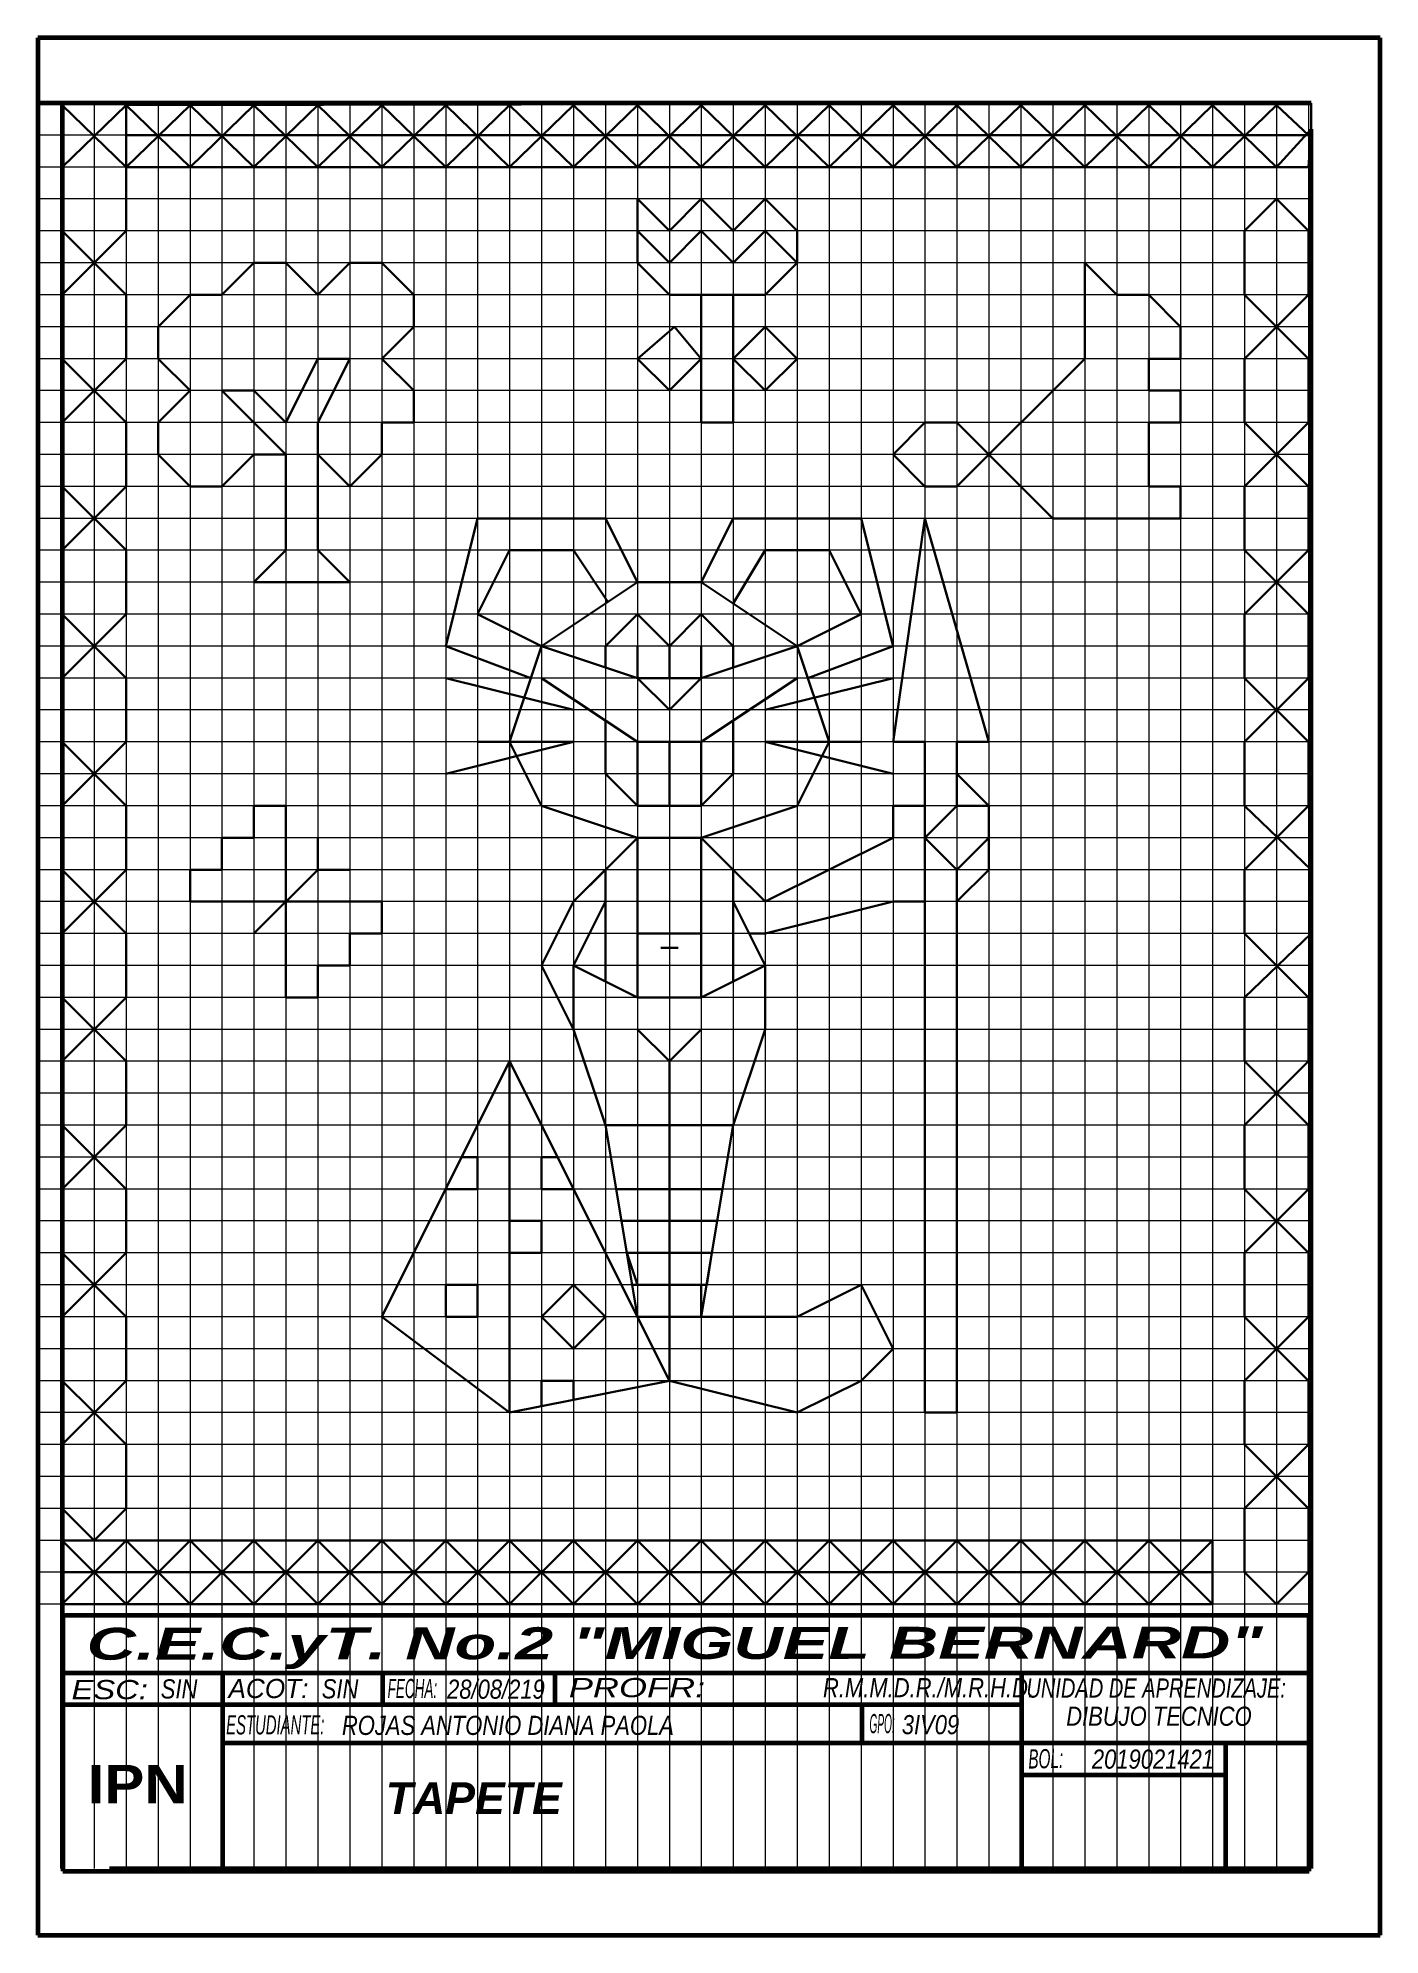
# Model space of a CAD drawing. Header units: millimetres. Extents: x -3912921 to 4009, y 2607 to 1787998.
# Drawn here: x -1301693.8 to -1301483.8, y 276054.9 to 276351.9 of the extents above.
import ezdxf
from ezdxf.enums import TextEntityAlignment as Align

# ---------------------------------------------------------------- set-up
doc = ezdxf.new("R2010")
doc.units = ezdxf.units.MM
for name, color, linetype, lineweight in [('linea de dibujo', 51, 'Continuous', 30), ('linea de dibujo2', 15, 'Continuous', 30), ('linea de dibujo3', 231, 'Continuous', 30), ('linea de dibujo4', 112, 'Continuous', 30), ('linea de dibujo5', 251, 'Continuous', 30), ('linea fina 4H', 9, 'Continuous', 18), ('Linea gruesa HB', 255, 'Continuous', 60), ('LINEA5', 9, 'Continuous', 30), ('lineas gruesas HB', 4, 'Continuous', 60), ('rotulos', 7, 'Continuous', 18)]:
    doc.layers.add(name, color=color, linetype=linetype, lineweight=lineweight)
doc.styles.add('cecyt', font='arialbi.ttf', dxfattribs={"height": 5})
doc.styles.add('IPN', font='arialbd.ttf', dxfattribs={"height": 6})
doc.styles.add('nombre', font='ARIALNI.TTF', dxfattribs={"height": 3})

# ---------------------------------------------------------------- blocks, each defined once
blk = doc.blocks.new('Copia de new block')
at = {"layer": 'Linea gruesa HB'}
for p, q in [((195, 40), (0, 40)), ((0, 40), (0, 0)), ((195, 0), (195, 40)), ((195, 31), (0, 31)), ((25, 31), (25, 0)), ((50, 31), (50, 26)), ((77, 31), (77, 26)), ((150, 31), (150, 0)), ((150, 26), (0, 26)), ((125, 26), (125, 20)), ((195, 20), (25, 20)), ((182, 0), (182, 20)), ((182, 15), (150, 15)), ((0, 0), (195, 0))]:
    blk.add_line(p, q, dxfattribs=at)
for tag, height, style, p in [('M:M', 3, 'nombre', (15.32, 26.12)), ('KM', 3, 'nombre', (40.51, 26.14)), ('NNNNNN', 3, 'nombre', (60.12, 26.08)), ('JJJJJJJJJ', 3, 'nombre', (118.94, 26.31)), ('APELLIDOSPATERNOMATERNONOMBRES', 3, 'nombre', (43.67, 20.41)), ('00000', 3, 'nombre', (131.27, 20.52)), ('DIBUJOTECNICON', 3, 'nombre', (157, 21.84)), ('000000', 3, 'nombre', (161.02, 15.13)), ('TITULODELALAMINA', 5, 'cecyt', (50.52, 7.41))]:
    blk.add_attdef(tag, text='', height=height, dxfattribs=dict(at, style=style)).set_placement(p, align=Align.BOTTOM_LEFT)
at = {"layer": 'rotulos'}
for s, height, rotation, style, width, p, p2 in [('C.E.C.yT. No.2 "MIGUEL BERNARD"  ', 5, 0.068, 'cecyt', 1.529385, (3.71, 33.08), (193.67, 33.31)), ('GPO:', 3, 0.2474, 'nombre', 0.459738, (126.22, 21.58), (130.17, 21.6)), ('BOL:', 3, 1.1845, 'nombre', 0.696097, (151.1, 16.04), (156.55, 16.15))]:
    blk.add_text(s, height=height, rotation=rotation, dxfattribs=dict(at, style=style, width=width)).set_placement(p, p2, align=Align.FIT)
for s, height, style, width, p, p2 in [('ESC:', 3, 'nombre', 1.491014, (1.35, 26.91), (13.31, 26.91)), ('ACOT:', 3, 'nombre', 1.192305, (25.91, 27.08), (38.43, 27.08)), ('FECHA:', 3, 'nombre', 0.61622, (50.81, 27.08), (58.57, 27.08)), ('PROFR:', 3, 'nombre', 1.642289, (79.17, 27.22), (100.5, 27.22)), ('UNIDAD DE APRENDIZAJE:', 3, 'nombre', 0.912965, (150.77, 27.15), (191.38, 27.15)), ('ESTUDIANTE:', 3, 'nombre', 0.676993, (25.55, 21.39), (40.93, 21.39)), ('IPN', 6, 'IPN', 1.121751, (3.87, 10.62), (19.54, 10.62))]:
    blk.add_text(s, height=height, dxfattribs=dict(at, style=style, width=width)).set_placement(p, p2, align=Align.FIT)

msp = doc.modelspace()

# ---------------------------------------------------------------- linework, layer by layer
for p, q in [((-1301605.04, 276256.64), (-1301600.04, 276261.64)), ((-1301600.04, 276261.64), (-1301595.04, 276256.64)), ((-1301595.04, 276256.64), (-1301590.04, 276261.64)), ((-1301590.04, 276261.64), (-1301585.04, 276256.64)), ((-1301605.04, 276253.3), (-1301605.04, 276256.64)), ((-1301600.04, 276251.64), (-1301600.04, 276256.64)), ((-1301600.04, 276256.64), (-1301600.04, 276251.64)), ((-1301595.04, 276256.64), (-1301595.04, 276251.64)), ((-1301595.04, 276251.64), (-1301595.04, 276256.64)), ((-1301590.04, 276251.64), (-1301590.04, 276256.64)), ((-1301590.04, 276256.64), (-1301590.04, 276251.64)), ((-1301585.04, 276256.64), (-1301585.04, 276253.3)), ((-1301600.04, 276251.64), (-1301605.04, 276253.3)), ((-1301595.04, 276251.64), (-1301600.04, 276251.64)), ((-1301590.04, 276251.64), (-1301595.04, 276251.64)), ((-1301585.04, 276253.3), (-1301590.04, 276251.64)), ((-1301605.04, 276244.97), (-1301605.04, 276236.64)), ((-1301600.04, 276241.64), (-1301605.04, 276244.97)), ((-1301605.04, 276244.97), (-1301600.04, 276241.64)), ((-1301585.04, 276244.97), (-1301590.04, 276241.64)), ((-1301585.04, 276236.64), (-1301585.04, 276244.97)), ((-1301595.04, 276241.64), (-1301600.04, 276241.64)), ((-1301600.04, 276241.64), (-1301600.04, 276231.64)), ((-1301600.04, 276231.64), (-1301600.04, 276241.64)), ((-1301600.04, 276241.64), (-1301590.04, 276241.64)), ((-1301595.04, 276231.64), (-1301595.04, 276241.64)), ((-1301590.04, 276241.64), (-1301590.04, 276231.64)), ((-1301605.04, 276236.64), (-1301600.04, 276231.64)), ((-1301590.04, 276231.64), (-1301585.04, 276236.64)), ((-1301600.04, 276231.64), (-1301590.04, 276231.64)), ((-1301590.04, 276231.64), (-1301595.04, 276231.64))]:
    msp.add_line(p, q)
at = {"layer": 'linea de dibujo'}
for p, q in [((-1301680.04, 276331.64), (-1301690.04, 276341.35)), ((-1301690.04, 276331.64), (-1301680.04, 276341.35)), ((-1301680.04, 276341.35), (-1301494.59, 276341.64)), ((-1301670.04, 276331.64), (-1301680.04, 276341.35)), ((-1301680.04, 276341.35), (-1301680.04, 276331.64)), ((-1301680.04, 276331.64), (-1301670.04, 276341.35)), ((-1301660.04, 276341.35), (-1301670.04, 276331.64)), ((-1301670.04, 276341.35), (-1301660.04, 276331.64)), ((-1301650.04, 276331.64), (-1301660.04, 276341.35)), ((-1301660.04, 276331.64), (-1301650.04, 276341.35)), ((-1301640.04, 276341.35), (-1301650.04, 276331.64)), ((-1301650.04, 276341.35), (-1301640.04, 276331.64)), ((-1301630.04, 276331.64), (-1301640.04, 276341.35)), ((-1301640.04, 276331.64), (-1301630.04, 276341.35)), ((-1301620.04, 276341.35), (-1301630.04, 276331.64)), ((-1301630.04, 276341.35), (-1301620.04, 276331.64)), ((-1301610.04, 276331.64), (-1301620.04, 276341.35)), ((-1301620.04, 276331.64), (-1301610.04, 276341.35)), ((-1301600.04, 276341.35), (-1301610.04, 276331.64)), ((-1301610.04, 276341.35), (-1301600.04, 276331.64)), ((-1301590.04, 276331.64), (-1301600.04, 276341.35)), ((-1301600.04, 276331.64), (-1301590.04, 276341.35)), ((-1301580.04, 276341.35), (-1301590.04, 276331.64)), ((-1301590.04, 276341.35), (-1301580.04, 276331.64)), ((-1301570.04, 276331.64), (-1301580.04, 276341.35)), ((-1301580.04, 276331.64), (-1301570.04, 276341.35)), ((-1301560.04, 276341.35), (-1301570.04, 276331.64)), ((-1301570.04, 276341.35), (-1301560.04, 276331.64)), ((-1301550.04, 276331.64), (-1301560.04, 276341.35)), ((-1301560.04, 276331.64), (-1301550.04, 276341.35)), ((-1301540.04, 276341.35), (-1301550.04, 276331.64)), ((-1301550.04, 276341.35), (-1301540.04, 276331.64)), ((-1301530.04, 276331.64), (-1301540.04, 276341.35)), ((-1301540.04, 276331.64), (-1301530.04, 276341.35)), ((-1301520.04, 276341.35), (-1301530.04, 276331.64)), ((-1301530.04, 276341.35), (-1301520.04, 276331.64)), ((-1301510.04, 276331.64), (-1301520.04, 276341.35)), ((-1301520.04, 276331.64), (-1301510.04, 276341.35)), ((-1301500.04, 276341.35), (-1301510.04, 276331.64)), ((-1301510.04, 276341.35), (-1301500.04, 276331.64)), ((-1301495.04, 276336.64), (-1301500.04, 276341.35)), ((-1301494.59, 276341.64), (-1301494.57, 276331.64)), ((-1301680.04, 276336.64), (-1301495.04, 276336.64)), ((-1301500.04, 276331.64), (-1301494.59, 276337.56)), ((-1301494.59, 276337.56), (-1301495.04, 276331.64)), ((-1301690.04, 276321.64), (-1301690.04, 276331.64)), ((-1301680.04, 276321.64), (-1301680.04, 276331.64)), ((-1301495.04, 276331.64), (-1301680.04, 276331.64)), ((-1301600.04, 276326.64), (-1301600.04, 276316.64)), ((-1301595.04, 276321.64), (-1301600.04, 276326.64)), ((-1301600.04, 276326.64), (-1301600.04, 276321.64)), ((-1301590.04, 276326.64), (-1301595.04, 276321.64)), ((-1301585.04, 276321.64), (-1301590.04, 276326.64)), ((-1301580.04, 276326.64), (-1301585.04, 276321.64)), ((-1301575.04, 276321.64), (-1301580.04, 276326.64)), ((-1301500.04, 276326.64), (-1301505.04, 276321.64)), ((-1301495.04, 276321.64), (-1301500.04, 276326.64)), ((-1301690.04, 276311.64), (-1301680.04, 276321.64)), ((-1301680.04, 276311.64), (-1301690.04, 276321.64)), ((-1301600.04, 276321.64), (-1301595.04, 276316.64)), ((-1301595.04, 276316.64), (-1301590.04, 276321.64)), ((-1301590.04, 276321.64), (-1301585.04, 276316.64)), ((-1301585.04, 276316.64), (-1301580.04, 276321.64)), ((-1301580.04, 276321.64), (-1301575.04, 276316.64)), ((-1301575.04, 276316.64), (-1301575.04, 276321.64)), ((-1301505.04, 276321.64), (-1301505.04, 276311.64)), ((-1301495.04, 276311.64), (-1301495.04, 276321.64)), ((-1301660.04, 276316.64), (-1301665.04, 276311.64)), ((-1301655.04, 276316.64), (-1301660.04, 276316.64)), ((-1301650.04, 276311.64), (-1301655.04, 276316.64)), ((-1301645.04, 276316.64), (-1301650.04, 276311.64)), ((-1301640.04, 276316.64), (-1301645.04, 276316.64)), ((-1301635.04, 276311.64), (-1301640.04, 276316.64)), ((-1301600.04, 276316.64), (-1301595.04, 276311.64)), ((-1301580.04, 276311.64), (-1301575.04, 276316.64)), ((-1301530.04, 276301.64), (-1301530.04, 276316.64)), ((-1301530.04, 276316.64), (-1301525.04, 276311.64)), ((-1301690.04, 276301.64), (-1301690.04, 276311.64)), ((-1301680.04, 276301.64), (-1301680.04, 276311.64)), ((-1301670.04, 276311.64), (-1301675.04, 276306.64)), ((-1301665.04, 276311.64), (-1301670.04, 276311.64)), ((-1301635.04, 276306.64), (-1301635.04, 276311.64)), ((-1301595.04, 276311.64), (-1301580.04, 276311.64)), ((-1301590.04, 276291.64), (-1301590.04, 276311.64)), ((-1301590.04, 276311.64), (-1301590.04, 276301.64)), ((-1301585.04, 276311.64), (-1301585.04, 276291.64)), ((-1301525.04, 276311.64), (-1301520.04, 276311.64)), ((-1301520.04, 276311.64), (-1301515.04, 276306.64)), ((-1301495.04, 276311.64), (-1301505.04, 276301.64)), ((-1301505.04, 276311.64), (-1301495.04, 276301.64)), ((-1301495.04, 276311.64), (-1301495.04, 276311.64)), ((-1301675.04, 276306.64), (-1301675.04, 276301.64)), ((-1301640.04, 276301.64), (-1301635.04, 276306.64)), ((-1301594.21, 276306.64), (-1301600.04, 276301.64)), ((-1301590.04, 276301.64), (-1301594.21, 276306.64)), ((-1301580.04, 276306.64), (-1301585.04, 276301.64)), ((-1301575.04, 276301.64), (-1301580.04, 276306.64)), ((-1301515.04, 276306.64), (-1301515.04, 276301.64)), ((-1301680.04, 276291.64), (-1301690.04, 276301.64)), ((-1301690.04, 276291.64), (-1301680.04, 276301.64)), ((-1301675.04, 276301.64), (-1301670.04, 276296.64)), ((-1301655.04, 276291.64), (-1301650.04, 276301.64)), ((-1301650.04, 276301.64), (-1301645.04, 276301.64)), ((-1301645.04, 276301.64), (-1301650.04, 276291.64)), ((-1301635.04, 276296.64), (-1301640.04, 276301.64)), ((-1301600.04, 276301.64), (-1301595.04, 276296.64)), ((-1301595.04, 276296.64), (-1301590.04, 276301.64)), ((-1301590.04, 276301.64), (-1301590.04, 276291.64)), ((-1301585.04, 276291.64), (-1301585.04, 276301.64)), ((-1301585.04, 276301.64), (-1301580.04, 276296.64)), ((-1301580.04, 276296.64), (-1301575.04, 276301.64)), ((-1301550.04, 276281.64), (-1301530.04, 276301.64)), ((-1301515.04, 276301.64), (-1301520.04, 276301.64)), ((-1301520.04, 276301.64), (-1301520.04, 276296.64)), ((-1301505.04, 276291.64), (-1301505.04, 276301.64)), ((-1301495.04, 276301.64), (-1301495.04, 276291.64)), ((-1301670.04, 276296.64), (-1301675.04, 276291.64)), ((-1301655.04, 276286.64), (-1301665.04, 276296.64)), ((-1301665.04, 276296.64), (-1301660.04, 276296.64)), ((-1301660.04, 276296.64), (-1301655.04, 276291.64)), ((-1301635.04, 276291.64), (-1301635.04, 276296.64)), ((-1301520.04, 276296.64), (-1301515.04, 276296.64)), ((-1301515.04, 276296.64), (-1301515.04, 276291.64)), ((-1301690.04, 276281.64), (-1301690.04, 276291.64)), ((-1301680.04, 276281.64), (-1301680.04, 276291.64)), ((-1301675.04, 276291.64), (-1301675.04, 276286.64)), ((-1301650.04, 276291.64), (-1301650.04, 276271.64)), ((-1301640.04, 276286.64), (-1301640.04, 276291.64)), ((-1301640.04, 276291.64), (-1301635.04, 276291.64)), ((-1301585.04, 276291.64), (-1301590.04, 276291.64)), ((-1301590.04, 276291.64), (-1301585.04, 276291.64)), ((-1301555.04, 276291.64), (-1301560.04, 276286.64)), ((-1301550.04, 276291.64), (-1301555.04, 276291.64)), ((-1301535.04, 276276.64), (-1301550.04, 276291.64)), ((-1301515.04, 276291.64), (-1301520.04, 276291.64)), ((-1301520.04, 276291.64), (-1301520.04, 276281.64)), ((-1301495.04, 276281.64), (-1301505.04, 276291.64)), ((-1301495.04, 276291.64), (-1301505.04, 276281.64)), ((-1301675.04, 276286.64), (-1301670.04, 276281.64)), ((-1301665.04, 276281.64), (-1301660.04, 276286.64)), ((-1301660.04, 276286.64), (-1301655.04, 276286.64)), ((-1301655.04, 276271.64), (-1301655.04, 276286.64)), ((-1301650.04, 276286.64), (-1301645.04, 276281.64)), ((-1301645.04, 276281.64), (-1301640.04, 276286.64)), ((-1301560.04, 276286.64), (-1301555.04, 276281.64)), ((-1301690.04, 276271.64), (-1301680.04, 276281.64)), ((-1301680.04, 276271.64), (-1301690.04, 276281.64)), ((-1301670.04, 276281.64), (-1301665.04, 276281.64)), ((-1301555.04, 276281.64), (-1301550.04, 276281.64)), ((-1301520.04, 276281.64), (-1301515.04, 276281.64)), ((-1301515.04, 276281.64), (-1301515.04, 276276.64)), ((-1301505.04, 276281.64), (-1301505.04, 276271.64)), ((-1301495.04, 276271.64), (-1301495.04, 276281.64)), ((-1301625.04, 276276.64), (-1301630.04, 276256.64)), ((-1301605.04, 276276.64), (-1301625.04, 276276.64)), ((-1301600.04, 276266.64), (-1301605.04, 276276.64)), ((-1301590.04, 276266.64), (-1301585.04, 276276.64)), ((-1301585.04, 276276.64), (-1301565.04, 276276.64)), ((-1301565.04, 276276.64), (-1301560.04, 276256.64)), ((-1301560.04, 276241.64), (-1301555.04, 276276.64)), ((-1301555.04, 276276.64), (-1301545.04, 276241.64)), ((-1301515.04, 276276.64), (-1301535.04, 276276.64)), ((-1301690.04, 276261.64), (-1301690.04, 276271.64)), ((-1301680.04, 276261.64), (-1301680.04, 276271.64)), ((-1301660.04, 276266.64), (-1301655.04, 276271.64)), ((-1301650.04, 276271.64), (-1301645.04, 276266.64)), ((-1301625.04, 276261.64), (-1301620.04, 276271.64)), ((-1301620.04, 276271.64), (-1301610.04, 276271.64)), ((-1301610.04, 276271.64), (-1301604.65, 276263.56)), ((-1301580.04, 276271.64), (-1301585.04, 276263.3)), ((-1301570.04, 276271.64), (-1301580.04, 276271.64)), ((-1301565.04, 276261.64), (-1301570.04, 276271.64)), ((-1301505.04, 276261.64), (-1301495.04, 276271.64)), ((-1301505.04, 276271.64), (-1301495.04, 276261.64)), ((-1301645.04, 276266.64), (-1301660.04, 276266.64)), ((-1301600.04, 276266.64), (-1301615.04, 276256.64)), ((-1301590.04, 276266.64), (-1301600.04, 276266.64)), ((-1301575.04, 276256.64), (-1301590.04, 276266.64)), ((-1301680.04, 276251.64), (-1301690.04, 276261.64)), ((-1301690.04, 276251.64), (-1301680.04, 276261.64)), ((-1301615.04, 276256.64), (-1301625.04, 276261.64)), ((-1301600.04, 276261.64), (-1301605.04, 276256.64)), ((-1301595.04, 276256.64), (-1301600.04, 276261.64)), ((-1301590.04, 276261.64), (-1301595.04, 276256.64)), ((-1301585.04, 276256.64), (-1301590.04, 276261.64)), ((-1301575.04, 276256.64), (-1301565.04, 276261.64)), ((-1301505.04, 276251.64), (-1301505.04, 276261.64)), ((-1301495.04, 276261.64), (-1301495.04, 276251.64)), ((-1301630.04, 276256.64), (-1301616.7, 276251.64)), ((-1301615.04, 276256.64), (-1301620.04, 276241.64)), ((-1301616.7, 276251.64), (-1301615.04, 276256.64)), ((-1301615.04, 276256.64), (-1301600.04, 276251.64)), ((-1301605.04, 276256.64), (-1301605.04, 276253.3)), ((-1301600.04, 276251.64), (-1301600.04, 276256.64)), ((-1301600.04, 276256.64), (-1301600.04, 276251.64)), ((-1301595.04, 276256.64), (-1301595.04, 276251.64)), ((-1301595.04, 276251.64), (-1301595.04, 276256.64)), ((-1301590.04, 276251.64), (-1301575.04, 276256.64)), ((-1301590.04, 276251.64), (-1301590.04, 276256.64)), ((-1301590.04, 276256.64), (-1301590.04, 276251.64)), ((-1301575.04, 276256.64), (-1301585.04, 276253.3)), ((-1301585.04, 276253.3), (-1301585.04, 276256.64)), ((-1301570.04, 276241.64), (-1301575.04, 276256.64)), ((-1301573.37, 276251.64), (-1301575.04, 276256.64)), ((-1301560.04, 276256.64), (-1301573.37, 276251.64)), ((-1301690.04, 276241.64), (-1301690.04, 276251.64)), ((-1301680.04, 276241.64), (-1301680.04, 276251.64)), ((-1301630.04, 276251.64), (-1301610.04, 276246.64)), ((-1301615.04, 276251.64), (-1301600.04, 276241.64)), ((-1301605.04, 276253.3), (-1301600.04, 276251.64)), ((-1301600.04, 276251.64), (-1301590.04, 276251.64)), ((-1301600.04, 276251.64), (-1301590.04, 276251.64)), ((-1301595.04, 276246.64), (-1301600.04, 276251.64)), ((-1301600.04, 276251.64), (-1301600.04, 276251.64)), ((-1301590.04, 276251.64), (-1301595.04, 276246.64)), ((-1301590.04, 276241.64), (-1301575.04, 276251.64)), ((-1301575.04, 276251.64), (-1301585.04, 276244.97)), ((-1301580.04, 276246.64), (-1301560.04, 276251.64)), ((-1301495.04, 276241.64), (-1301505.04, 276251.64)), ((-1301495.04, 276251.64), (-1301505.04, 276241.64)), ((-1301605.04, 276236.64), (-1301605.04, 276244.97)), ((-1301605.04, 276244.97), (-1301600.04, 276241.64)), ((-1301585.04, 276244.97), (-1301585.04, 276236.64)), ((-1301690.04, 276231.64), (-1301680.04, 276241.64)), ((-1301680.04, 276231.64), (-1301690.04, 276241.64)), ((-1301610.04, 276241.64), (-1301630.04, 276236.64)), ((-1301625.04, 276241.64), (-1301610.04, 276241.64)), ((-1301620.04, 276241.64), (-1301615.04, 276231.64)), ((-1301600.04, 276241.64), (-1301590.04, 276241.64)), ((-1301600.04, 276241.64), (-1301600.04, 276231.64)), ((-1301595.04, 276231.64), (-1301595.04, 276241.64)), ((-1301595.04, 276241.64), (-1301590.04, 276241.64)), ((-1301590.04, 276241.64), (-1301590.04, 276231.64)), ((-1301565.04, 276241.64), (-1301580.04, 276241.64)), ((-1301580.04, 276241.64), (-1301560.04, 276236.64)), ((-1301575.04, 276231.64), (-1301570.04, 276241.64)), ((-1301555.04, 276241.64), (-1301560.04, 276241.64)), ((-1301555.04, 276136.64), (-1301555.04, 276241.64)), ((-1301545.04, 276241.64), (-1301550.04, 276241.64)), ((-1301505.04, 276241.64), (-1301505.04, 276231.64)), ((-1301495.04, 276231.64), (-1301495.04, 276241.64)), ((-1301600.04, 276231.64), (-1301605.04, 276236.64)), ((-1301585.04, 276236.64), (-1301590.04, 276231.64)), ((-1301550.04, 276236.64), (-1301545.04, 276231.64)), ((-1301690.04, 276221.64), (-1301690.04, 276231.64)), ((-1301680.04, 276221.64), (-1301680.04, 276231.64)), ((-1301660.04, 276226.64), (-1301660.04, 276231.64)), ((-1301660.04, 276231.64), (-1301655.04, 276231.64)), ((-1301655.04, 276231.64), (-1301655.04, 276201.64)), ((-1301615.04, 276231.64), (-1301600.04, 276226.64)), ((-1301590.04, 276231.64), (-1301600.04, 276231.64)), ((-1301600.04, 276231.64), (-1301595.04, 276231.64)), ((-1301590.04, 276226.64), (-1301575.04, 276231.64)), ((-1301560.04, 276226.64), (-1301560.04, 276231.64)), ((-1301560.04, 276231.64), (-1301555.04, 276231.64)), ((-1301555.04, 276231.64), (-1301555.04, 276216.64)), ((-1301555.04, 276226.64), (-1301550.04, 276231.64)), ((-1301550.04, 276231.64), (-1301545.04, 276231.64)), ((-1301545.04, 276231.64), (-1301545.04, 276221.64)), ((-1301545.04, 276231.64), (-1301545.04, 276226.64)), ((-1301505.04, 276221.64), (-1301495.04, 276231.64)), ((-1301505.04, 276231.64), (-1301505.04, 276231.64)), ((-1301505.04, 276231.64), (-1301494.59, 276221.64)), ((-1301665.04, 276221.64), (-1301665.04, 276226.64)), ((-1301665.04, 276226.64), (-1301660.04, 276226.64)), ((-1301650.04, 276221.64), (-1301650.04, 276226.64)), ((-1301650.04, 276226.64), (-1301650.04, 276221.64)), ((-1301600.04, 276226.64), (-1301610.04, 276216.64)), ((-1301600.04, 276226.64), (-1301590.04, 276226.64)), ((-1301590.04, 276226.64), (-1301600.04, 276226.64)), ((-1301600.04, 276201.64), (-1301600.04, 276226.64)), ((-1301600.04, 276226.64), (-1301600.04, 276211.64)), ((-1301590.04, 276201.64), (-1301590.04, 276226.64)), ((-1301590.04, 276226.64), (-1301585.04, 276221.64)), ((-1301580.04, 276216.64), (-1301560.04, 276226.64)), ((-1301550.04, 276221.64), (-1301555.04, 276226.64)), ((-1301545.04, 276226.64), (-1301550.04, 276221.64)), ((-1301680.04, 276211.64), (-1301690.04, 276221.64)), ((-1301690.04, 276211.64), (-1301680.04, 276221.64)), ((-1301670.04, 276216.64), (-1301670.04, 276221.64)), ((-1301670.04, 276221.64), (-1301665.04, 276221.64)), ((-1301660.04, 276211.64), (-1301650.04, 276221.64)), ((-1301650.04, 276221.64), (-1301645.04, 276221.64)), ((-1301605.04, 276216.64), (-1301605.04, 276221.64)), ((-1301605.04, 276221.64), (-1301605.04, 276206.64)), ((-1301585.04, 276221.64), (-1301585.04, 276204.14)), ((-1301585.04, 276221.64), (-1301580.04, 276216.64)), ((-1301545.04, 276221.64), (-1301550.04, 276216.64)), ((-1301550.04, 276216.64), (-1301550.04, 276221.64)), ((-1301505.04, 276211.64), (-1301505.04, 276221.64)), ((-1301494.59, 276221.64), (-1301494.59, 276211.64)), ((-1301640.04, 276216.64), (-1301670.04, 276216.64)), ((-1301640.04, 276211.64), (-1301640.04, 276216.64)), ((-1301610.04, 276216.64), (-1301615.04, 276206.64)), ((-1301610.04, 276206.64), (-1301605.04, 276216.64)), ((-1301580.04, 276206.64), (-1301585.04, 276216.64)), ((-1301560.04, 276216.64), (-1301580.04, 276211.64)), ((-1301555.04, 276216.64), (-1301560.04, 276216.64)), ((-1301690.04, 276201.64), (-1301690.04, 276211.64)), ((-1301680.04, 276201.64), (-1301680.04, 276211.64)), ((-1301645.04, 276206.64), (-1301645.04, 276211.64)), ((-1301645.04, 276211.64), (-1301640.04, 276211.64)), ((-1301600.04, 276211.64), (-1301590.04, 276211.64)), ((-1301580.04, 276211.64), (-1301582.54, 276211.64)), ((-1301495.04, 276201.64), (-1301505.04, 276211.64)), ((-1301494.59, 276211.64), (-1301505.04, 276201.64)), ((-1301596.37, 276209.42), (-1301593.66, 276209.42)), ((-1301650.04, 276201.64), (-1301650.04, 276206.64)), ((-1301650.04, 276206.64), (-1301645.04, 276206.64)), ((-1301615.04, 276206.64), (-1301610.04, 276196.64)), ((-1301600.04, 276201.64), (-1301610.04, 276206.64)), ((-1301610.04, 276206.64), (-1301610.04, 276196.64)), ((-1301610.04, 276196.64), (-1301610.04, 276206.64)), ((-1301605.04, 276206.64), (-1301605.04, 276204.14)), ((-1301605.04, 276204.14), (-1301600.04, 276201.64)), ((-1301580.04, 276206.64), (-1301590.04, 276201.64)), ((-1301585.04, 276204.14), (-1301590.04, 276201.64)), ((-1301580.04, 276196.64), (-1301580.04, 276206.64)), ((-1301690.04, 276191.64), (-1301680.04, 276201.64)), ((-1301680.04, 276191.64), (-1301690.04, 276201.64)), ((-1301655.04, 276201.64), (-1301650.04, 276201.64)), ((-1301590.04, 276201.64), (-1301600.04, 276201.64)), ((-1301505.04, 276201.64), (-1301505.04, 276191.64)), ((-1301495.04, 276191.64), (-1301495.04, 276201.64)), ((-1301610.04, 276196.64), (-1301605.04, 276181.64)), ((-1301595.04, 276191.64), (-1301600.04, 276196.64)), ((-1301595.04, 276191.64), (-1301590.04, 276196.64)), ((-1301590.04, 276196.64), (-1301595.04, 276191.64)), ((-1301585.04, 276181.64), (-1301580.04, 276196.64)), ((-1301690.04, 276181.64), (-1301690.04, 276191.64)), ((-1301680.04, 276181.64), (-1301680.04, 276191.64)), ((-1301620.04, 276191.64), (-1301640.04, 276151.64)), ((-1301595.04, 276141.64), (-1301620.04, 276191.64)), ((-1301620.04, 276136.64), (-1301620.04, 276191.64)), ((-1301595.04, 276181.64), (-1301595.04, 276191.64)), ((-1301505.04, 276181.64), (-1301495.04, 276191.64)), ((-1301505.04, 276191.64), (-1301495.04, 276181.64)), ((-1301680.04, 276171.64), (-1301690.04, 276181.64)), ((-1301690.04, 276171.64), (-1301680.04, 276181.64)), ((-1301600.04, 276151.64), (-1301605.04, 276181.64)), ((-1301605.04, 276181.64), (-1301585.04, 276181.64)), ((-1301605.04, 276181.64), (-1301603.37, 276171.64)), ((-1301595.04, 276151.64), (-1301595.04, 276181.64)), ((-1301595.04, 276181.64), (-1301585.04, 276181.64)), ((-1301585.04, 276181.64), (-1301590.04, 276151.64)), ((-1301505.04, 276171.64), (-1301505.04, 276181.64)), ((-1301495.04, 276181.64), (-1301495.04, 276171.64)), ((-1301627.54, 276176.64), (-1301625.04, 276176.64)), ((-1301625.04, 276176.64), (-1301625.04, 276171.64)), ((-1301612.54, 276176.64), (-1301615.04, 276176.64)), ((-1301615.04, 276176.64), (-1301615.04, 276171.64)), ((-1301690.04, 276161.64), (-1301690.04, 276171.64)), ((-1301680.04, 276161.64), (-1301680.04, 276171.64)), ((-1301625.04, 276171.64), (-1301630.04, 276171.64)), ((-1301615.04, 276171.64), (-1301610.04, 276171.64)), ((-1301603.37, 276171.64), (-1301586.7, 276171.64)), ((-1301586.7, 276171.64), (-1301587.54, 276166.64)), ((-1301495.04, 276161.64), (-1301505.04, 276171.64)), ((-1301495.04, 276171.64), (-1301505.04, 276161.64)), ((-1301620.04, 276166.64), (-1301615.04, 276166.64)), ((-1301615.04, 276166.64), (-1301615.04, 276161.64)), ((-1301587.54, 276166.64), (-1301602.54, 276166.64)), ((-1301602.54, 276166.64), (-1301601.7, 276161.64)), ((-1301690.04, 276151.64), (-1301680.04, 276161.64)), ((-1301680.04, 276151.64), (-1301690.04, 276161.64)), ((-1301615.04, 276161.64), (-1301620.04, 276161.64)), ((-1301601.7, 276161.64), (-1301588.37, 276161.64)), ((-1301588.37, 276161.64), (-1301589.2, 276156.64)), ((-1301505.04, 276161.64), (-1301505.04, 276151.64)), ((-1301495.04, 276151.64), (-1301495.04, 276161.64)), ((-1301625.04, 276156.64), (-1301630.04, 276156.64)), ((-1301630.04, 276156.64), (-1301630.04, 276151.64)), ((-1301625.04, 276151.64), (-1301625.04, 276156.64)), ((-1301610.04, 276156.64), (-1301615.04, 276151.64)), ((-1301605.04, 276151.64), (-1301610.04, 276156.64)), ((-1301589.2, 276156.64), (-1301600.87, 276156.64)), ((-1301600.87, 276156.64), (-1301600.87, 276156.64)), ((-1301565.04, 276156.64), (-1301575.04, 276151.64)), ((-1301560.04, 276146.64), (-1301565.04, 276156.64)), ((-1301690.04, 276141.64), (-1301690.04, 276151.64)), ((-1301680.04, 276141.64), (-1301680.04, 276151.64)), ((-1301640.04, 276151.64), (-1301620.04, 276136.64)), ((-1301630.04, 276151.64), (-1301625.04, 276151.64)), ((-1301615.04, 276151.64), (-1301610.04, 276146.64)), ((-1301610.04, 276146.64), (-1301605.04, 276151.64)), ((-1301575.04, 276151.64), (-1301600.04, 276151.64)), ((-1301590.04, 276151.64), (-1301595.04, 276151.64)), ((-1301595.04, 276151.64), (-1301595.04, 276141.64)), ((-1301505.04, 276141.64), (-1301495.04, 276151.64)), ((-1301505.04, 276151.64), (-1301495.04, 276141.64)), ((-1301495.04, 276151.64), (-1301495.04, 276151.64)), ((-1301565.04, 276141.64), (-1301560.04, 276146.64)), ((-1301685.04, 276136.64), (-1301690.04, 276141.64)), ((-1301690.04, 276131.64), (-1301680.04, 276141.64)), ((-1301620.04, 276136.64), (-1301595.04, 276141.64)), ((-1301595.04, 276141.64), (-1301620.04, 276136.64)), ((-1301615.04, 276137.64), (-1301615.04, 276141.64)), ((-1301615.04, 276141.64), (-1301610.04, 276141.64)), ((-1301610.04, 276141.64), (-1301610.04, 276138.64)), ((-1301595.04, 276141.64), (-1301575.04, 276136.64)), ((-1301575.04, 276136.64), (-1301565.04, 276141.64)), ((-1301505.04, 276131.64), (-1301505.04, 276141.64)), ((-1301495.04, 276141.64), (-1301495.04, 276131.64)), ((-1301680.04, 276131.64), (-1301685.04, 276136.64)), ((-1301550.04, 276136.64), (-1301555.04, 276136.64)), ((-1301690.04, 276121.64), (-1301690.04, 276131.64)), ((-1301680.04, 276121.64), (-1301680.04, 276131.64)), ((-1301495.04, 276121.64), (-1301505.04, 276131.64)), ((-1301495.04, 276131.64), (-1301505.04, 276121.64)), ((-1301685.04, 276116.64), (-1301690.04, 276121.64)), ((-1301685.04, 276116.64), (-1301680.04, 276121.64)), ((-1301505.04, 276121.64), (-1301505.04, 276111.64)), ((-1301495.04, 276111.64), (-1301495.04, 276121.64)), ((-1301680.04, 276106.64), (-1301690.04, 276116.64)), ((-1301690.04, 276116.64), (-1301690.04, 276116.64)), ((-1301690.04, 276106.64), (-1301680.04, 276116.64)), ((-1301690.04, 276116.64), (-1301510.04, 276116.64)), ((-1301690.04, 276106.64), (-1301690.04, 276116.64)), ((-1301670.04, 276116.64), (-1301680.04, 276106.64)), ((-1301680.04, 276116.64), (-1301670.04, 276106.64)), ((-1301660.04, 276106.64), (-1301670.04, 276116.64)), ((-1301670.04, 276106.64), (-1301660.04, 276116.64)), ((-1301650.04, 276116.64), (-1301660.04, 276106.64)), ((-1301660.04, 276116.64), (-1301650.04, 276106.64)), ((-1301640.04, 276106.64), (-1301650.04, 276116.64)), ((-1301650.04, 276106.64), (-1301640.04, 276116.64)), ((-1301630.04, 276116.64), (-1301640.04, 276106.64)), ((-1301640.04, 276116.64), (-1301630.04, 276106.64)), ((-1301620.04, 276106.64), (-1301630.04, 276116.64)), ((-1301630.04, 276106.64), (-1301620.04, 276116.64)), ((-1301610.04, 276116.64), (-1301620.04, 276106.64)), ((-1301620.04, 276116.64), (-1301610.04, 276106.64)), ((-1301600.04, 276106.64), (-1301610.04, 276116.64)), ((-1301610.04, 276106.64), (-1301600.04, 276116.64)), ((-1301590.04, 276116.64), (-1301600.04, 276106.64)), ((-1301600.04, 276116.64), (-1301590.04, 276106.64)), ((-1301580.04, 276106.64), (-1301590.04, 276116.64)), ((-1301590.04, 276106.64), (-1301580.04, 276116.64)), ((-1301570.04, 276116.64), (-1301580.04, 276106.64)), ((-1301580.04, 276116.64), (-1301570.04, 276106.64)), ((-1301560.04, 276106.64), (-1301570.04, 276116.64)), ((-1301570.04, 276106.64), (-1301560.04, 276116.64)), ((-1301550.04, 276116.64), (-1301560.04, 276106.64)), ((-1301560.04, 276116.64), (-1301550.04, 276106.64)), ((-1301540.04, 276106.64), (-1301550.04, 276116.64)), ((-1301550.04, 276106.64), (-1301540.04, 276116.64)), ((-1301530.04, 276116.64), (-1301540.04, 276106.64)), ((-1301540.04, 276116.64), (-1301530.04, 276106.64)), ((-1301520.04, 276106.64), (-1301530.04, 276116.64)), ((-1301530.04, 276106.64), (-1301520.04, 276116.64)), ((-1301510.04, 276116.64), (-1301520.04, 276106.64)), ((-1301520.04, 276116.64), (-1301510.04, 276106.64)), ((-1301510.04, 276116.64), (-1301510.04, 276106.64)), ((-1301690.04, 276111.64), (-1301685.04, 276111.64)), ((-1301510.04, 276111.64), (-1301685.04, 276111.64)), ((-1301505.04, 276111.64), (-1301500.04, 276106.64)), ((-1301500.04, 276106.64), (-1301495.04, 276111.64)), ((-1301510.04, 276106.64), (-1301690.04, 276106.64))]:
    msp.add_line(p, q, dxfattribs=at)
at = {"layer": 'linea de dibujo2'}
for p, q in [((-1301530.04, 276316.64), (-1301530.04, 276301.64)), ((-1301525.04, 276311.64), (-1301530.04, 276316.64)), ((-1301520.04, 276311.64), (-1301525.04, 276311.64)), ((-1301515.04, 276306.64), (-1301520.04, 276311.64)), ((-1301515.04, 276301.64), (-1301515.04, 276306.64)), ((-1301655.04, 276291.64), (-1301650.04, 276301.64)), ((-1301650.04, 276301.64), (-1301645.04, 276301.64)), ((-1301645.04, 276301.64), (-1301650.04, 276291.64)), ((-1301530.04, 276301.64), (-1301550.04, 276281.64)), ((-1301520.04, 276296.64), (-1301520.04, 276301.64)), ((-1301520.04, 276301.64), (-1301515.04, 276301.64)), ((-1301655.04, 276286.64), (-1301665.04, 276296.64)), ((-1301665.04, 276296.64), (-1301660.04, 276296.64)), ((-1301660.04, 276296.64), (-1301655.04, 276291.64)), ((-1301515.04, 276296.64), (-1301520.04, 276296.64)), ((-1301515.04, 276291.64), (-1301515.04, 276296.64)), ((-1301650.04, 276291.64), (-1301650.04, 276271.64)), ((-1301560.04, 276286.64), (-1301555.04, 276291.64)), ((-1301555.04, 276291.64), (-1301550.04, 276291.64)), ((-1301550.04, 276291.64), (-1301535.04, 276276.64)), ((-1301520.04, 276281.64), (-1301520.04, 276291.64)), ((-1301520.04, 276291.64), (-1301515.04, 276291.64)), ((-1301655.04, 276271.64), (-1301655.04, 276286.64)), ((-1301555.04, 276281.64), (-1301560.04, 276286.64)), ((-1301550.04, 276281.64), (-1301555.04, 276281.64)), ((-1301515.04, 276281.64), (-1301520.04, 276281.64)), ((-1301515.04, 276276.64), (-1301515.04, 276281.64)), ((-1301560.04, 276241.64), (-1301555.04, 276276.64)), ((-1301555.04, 276276.64), (-1301545.04, 276241.64)), ((-1301535.04, 276276.64), (-1301515.04, 276276.64)), ((-1301660.04, 276266.64), (-1301655.04, 276271.64)), ((-1301650.04, 276271.64), (-1301645.04, 276266.64)), ((-1301645.04, 276266.64), (-1301660.04, 276266.64)), ((-1301555.04, 276241.64), (-1301560.04, 276241.64)), ((-1301555.04, 276136.64), (-1301555.04, 276241.64)), ((-1301545.04, 276241.64), (-1301550.04, 276241.64)), ((-1301550.04, 276241.64), (-1301550.04, 276231.64)), ((-1301600.04, 276226.64), (-1301605.04, 276221.64)), ((-1301600.04, 276201.64), (-1301600.04, 276226.64)), ((-1301585.04, 276221.64), (-1301590.04, 276226.64)), ((-1301590.04, 276226.64), (-1301590.04, 276201.64)), ((-1301605.04, 276221.64), (-1301605.04, 276204.14)), ((-1301585.04, 276204.14), (-1301585.04, 276221.64)), ((-1301550.04, 276216.64), (-1301550.04, 276136.64)), ((-1301590.04, 276211.64), (-1301600.04, 276211.64)), ((-1301600.04, 276201.64), (-1301610.04, 276206.64)), ((-1301610.04, 276206.64), (-1301610.04, 276196.64)), ((-1301605.04, 276204.14), (-1301600.04, 276201.64)), ((-1301590.04, 276201.64), (-1301585.04, 276204.14)), ((-1301585.04, 276204.14), (-1301590.04, 276201.64)), ((-1301580.04, 276206.64), (-1301585.04, 276204.14)), ((-1301580.04, 276196.64), (-1301580.04, 276206.64)), ((-1301590.04, 276201.64), (-1301600.04, 276201.64)), ((-1301610.04, 276196.64), (-1301605.04, 276181.64)), ((-1301595.04, 276191.64), (-1301600.04, 276196.64)), ((-1301600.04, 276196.64), (-1301595.04, 276191.64)), ((-1301595.04, 276191.64), (-1301590.04, 276196.64)), ((-1301590.04, 276196.64), (-1301595.04, 276191.64)), ((-1301585.04, 276181.64), (-1301580.04, 276196.64)), ((-1301595.04, 276156.64), (-1301595.04, 276191.64)), ((-1301595.04, 276191.64), (-1301595.04, 276151.64)), ((-1301605.04, 276181.64), (-1301600.04, 276151.64)), ((-1301585.04, 276181.64), (-1301605.04, 276181.64)), ((-1301590.04, 276151.64), (-1301585.04, 276181.64)), ((-1301586.7, 276171.64), (-1301585.04, 276181.64)), ((-1301602.54, 276166.64), (-1301603.37, 276171.64)), ((-1301603.37, 276171.64), (-1301586.7, 276171.64)), ((-1301587.54, 276166.64), (-1301602.54, 276166.64)), ((-1301588.37, 276161.64), (-1301587.54, 276166.64)), ((-1301600.04, 276156.64), (-1301601.7, 276161.64)), ((-1301601.7, 276161.64), (-1301588.37, 276161.64)), ((-1301595.04, 276156.64), (-1301600.04, 276156.64)), ((-1301590.04, 276156.64), (-1301595.04, 276156.64)), ((-1301595.04, 276151.64), (-1301595.04, 276156.64)), ((-1301590.04, 276151.64), (-1301590.04, 276156.64)), ((-1301600.04, 276151.64), (-1301590.04, 276151.64)), ((-1301550.04, 276136.64), (-1301555.04, 276136.64))]:
    msp.add_line(p, q, dxfattribs=at)
at = {"layer": 'linea de dibujo3'}
for p, q in [((-1301600.04, 276326.64), (-1301600.04, 276316.64)), ((-1301595.04, 276321.64), (-1301600.04, 276326.64)), ((-1301600.04, 276326.64), (-1301600.04, 276321.64)), ((-1301590.04, 276326.64), (-1301595.04, 276321.64)), ((-1301585.04, 276321.64), (-1301590.04, 276326.64)), ((-1301580.04, 276326.64), (-1301585.04, 276321.64)), ((-1301575.04, 276321.64), (-1301580.04, 276326.64)), ((-1301600.04, 276321.64), (-1301595.04, 276316.64)), ((-1301595.04, 276316.64), (-1301590.04, 276321.64)), ((-1301590.04, 276321.64), (-1301585.04, 276316.64)), ((-1301585.04, 276316.64), (-1301580.04, 276321.64)), ((-1301580.04, 276321.64), (-1301575.04, 276316.64)), ((-1301575.04, 276316.64), (-1301575.04, 276321.64)), ((-1301600.04, 276316.64), (-1301595.04, 276311.64)), ((-1301580.04, 276311.64), (-1301575.04, 276316.64)), ((-1301595.04, 276311.64), (-1301580.04, 276311.64)), ((-1301620.04, 276271.64), (-1301625.04, 276261.64)), ((-1301610.04, 276271.64), (-1301620.04, 276271.64)), ((-1301604.65, 276263.56), (-1301610.04, 276271.64)), ((-1301585.04, 276263.3), (-1301580.04, 276271.64)), ((-1301580.04, 276271.64), (-1301570.04, 276271.64)), ((-1301570.04, 276271.64), (-1301565.04, 276261.64)), ((-1301625.04, 276261.64), (-1301615.04, 276256.64)), ((-1301565.04, 276261.64), (-1301575.04, 276256.64)), ((-1301660.04, 276226.64), (-1301660.04, 276231.64)), ((-1301660.04, 276231.64), (-1301655.04, 276231.64)), ((-1301655.04, 276231.64), (-1301655.04, 276201.64)), ((-1301665.04, 276221.64), (-1301665.04, 276226.64)), ((-1301665.04, 276226.64), (-1301660.04, 276226.64)), ((-1301670.04, 276216.64), (-1301670.04, 276221.64)), ((-1301670.04, 276221.64), (-1301665.04, 276221.64)), ((-1301640.04, 276216.64), (-1301670.04, 276216.64)), ((-1301640.04, 276211.64), (-1301640.04, 276216.64)), ((-1301645.04, 276206.64), (-1301645.04, 276211.64)), ((-1301645.04, 276211.64), (-1301640.04, 276211.64)), ((-1301650.04, 276201.64), (-1301650.04, 276206.64)), ((-1301650.04, 276206.64), (-1301645.04, 276206.64)), ((-1301655.04, 276201.64), (-1301650.04, 276201.64))]:
    msp.add_line(p, q, dxfattribs=at)
at = {"layer": 'linea de dibujo4'}
for p, q in [((-1301660.04, 276316.64), (-1301665.04, 276311.64)), ((-1301655.04, 276316.64), (-1301660.04, 276316.64)), ((-1301650.04, 276311.64), (-1301655.04, 276316.64)), ((-1301645.04, 276316.64), (-1301650.04, 276311.64)), ((-1301640.04, 276316.64), (-1301645.04, 276316.64)), ((-1301635.04, 276311.64), (-1301640.04, 276316.64)), ((-1301670.04, 276311.64), (-1301675.04, 276306.64)), ((-1301665.04, 276311.64), (-1301670.04, 276311.64)), ((-1301635.04, 276306.64), (-1301635.04, 276311.64)), ((-1301590.04, 276311.64), (-1301590.04, 276291.64)), ((-1301585.04, 276291.64), (-1301585.04, 276311.64)), ((-1301585.04, 276311.64), (-1301585.04, 276301.64)), ((-1301675.04, 276306.64), (-1301675.04, 276301.64)), ((-1301640.04, 276301.64), (-1301635.04, 276306.64)), ((-1301594.21, 276306.64), (-1301600.04, 276301.64)), ((-1301590.04, 276301.64), (-1301594.21, 276306.64)), ((-1301585.04, 276301.64), (-1301580.04, 276306.64)), ((-1301580.04, 276306.64), (-1301575.04, 276301.64)), ((-1301675.04, 276301.64), (-1301670.04, 276296.64)), ((-1301635.04, 276296.64), (-1301640.04, 276301.64)), ((-1301600.04, 276301.64), (-1301595.04, 276296.64)), ((-1301595.04, 276296.64), (-1301590.04, 276301.64)), ((-1301590.04, 276291.64), (-1301590.04, 276301.64)), ((-1301580.04, 276296.64), (-1301585.04, 276301.64)), ((-1301585.04, 276301.64), (-1301585.04, 276291.64)), ((-1301575.04, 276301.64), (-1301580.04, 276296.64)), ((-1301670.04, 276296.64), (-1301675.04, 276291.64)), ((-1301635.04, 276291.64), (-1301635.04, 276296.64)), ((-1301675.04, 276291.64), (-1301675.04, 276286.64)), ((-1301640.04, 276286.64), (-1301640.04, 276291.64)), ((-1301640.04, 276291.64), (-1301635.04, 276291.64)), ((-1301590.04, 276291.64), (-1301585.04, 276291.64)), ((-1301585.04, 276291.64), (-1301590.04, 276291.64)), ((-1301675.04, 276286.64), (-1301670.04, 276281.64)), ((-1301665.04, 276281.64), (-1301660.04, 276286.64)), ((-1301660.04, 276286.64), (-1301655.04, 276286.64)), ((-1301650.04, 276286.64), (-1301645.04, 276281.64)), ((-1301645.04, 276281.64), (-1301640.04, 276286.64)), ((-1301670.04, 276281.64), (-1301665.04, 276281.64))]:
    msp.add_line(p, q, dxfattribs=at)
at = {"layer": 'linea de dibujo5'}
for p, q in [((-1301605.04, 276256.64), (-1301600.04, 276261.64)), ((-1301600.04, 276261.64), (-1301595.04, 276256.64)), ((-1301595.04, 276256.64), (-1301590.04, 276261.64)), ((-1301590.04, 276261.64), (-1301585.04, 276256.64)), ((-1301615.04, 276256.64), (-1301600.04, 276251.64)), ((-1301605.04, 276253.3), (-1301605.04, 276256.64)), ((-1301600.04, 276251.64), (-1301600.04, 276256.64)), ((-1301600.04, 276256.64), (-1301600.04, 276251.64)), ((-1301595.04, 276251.64), (-1301595.04, 276256.64)), ((-1301590.04, 276251.64), (-1301575.04, 276256.64)), ((-1301575.04, 276256.64), (-1301590.04, 276251.64)), ((-1301590.04, 276251.64), (-1301590.04, 276256.64)), ((-1301590.04, 276256.64), (-1301590.04, 276251.64)), ((-1301585.04, 276256.64), (-1301585.04, 276253.3)), ((-1301630.04, 276251.64), (-1301610.04, 276246.64)), ((-1301615.04, 276251.64), (-1301600.04, 276241.64)), ((-1301600.04, 276251.64), (-1301605.04, 276253.3)), ((-1301600.04, 276251.64), (-1301590.04, 276251.64)), ((-1301595.04, 276246.64), (-1301600.04, 276251.64)), ((-1301590.04, 276251.64), (-1301595.04, 276251.64)), ((-1301590.04, 276251.64), (-1301595.04, 276246.64)), ((-1301585.04, 276253.3), (-1301590.04, 276251.64)), ((-1301590.04, 276241.64), (-1301575.04, 276251.64)), ((-1301560.04, 276251.64), (-1301580.04, 276246.64)), ((-1301610.04, 276246.64), (-1301610.04, 276246.64)), ((-1301610.04, 276241.64), (-1301630.04, 276236.64)), ((-1301625.04, 276241.64), (-1301610.04, 276241.64)), ((-1301600.04, 276241.64), (-1301590.04, 276241.64)), ((-1301565.04, 276241.64), (-1301580.04, 276241.64)), ((-1301580.04, 276241.64), (-1301560.04, 276236.64))]:
    msp.add_line(p, q, dxfattribs=at)
at = {"layer": 'linea fina 4H'}
for p, q in [((-1301690.04, 276341.35), (-1301690.04, 276065.29)), ((-1301690.04, 276341.35), (-1301690.04, 276065.29)), ((-1301685.04, 276341.35), (-1301685.04, 276065.29)), ((-1301680.04, 276341.35), (-1301680.04, 276065.29)), ((-1301675.04, 276341.35), (-1301675.04, 276065.29)), ((-1301675.04, 276341.35), (-1301675.04, 276065.29)), ((-1301670.04, 276341.35), (-1301670.04, 276065.29)), ((-1301665.04, 276341.35), (-1301665.04, 276065.29)), ((-1301660.04, 276341.35), (-1301660.04, 276065.29)), ((-1301655.04, 276341.35), (-1301655.04, 276065.29)), ((-1301650.04, 276341.35), (-1301650.04, 276065.29)), ((-1301645.04, 276341.35), (-1301645.04, 276065.29)), ((-1301640.04, 276341.35), (-1301640.04, 276065.29)), ((-1301635.04, 276341.35), (-1301635.04, 276065.29)), ((-1301630.04, 276341.35), (-1301630.04, 276065.29)), ((-1301625.04, 276341.35), (-1301625.04, 276065.29)), ((-1301620.04, 276341.35), (-1301620.04, 276065.29)), ((-1301615.04, 276341.35), (-1301615.04, 276065.29)), ((-1301610.04, 276341.35), (-1301610.04, 276065.29)), ((-1301605.04, 276341.35), (-1301605.04, 276065.29)), ((-1301600.04, 276341.35), (-1301600.04, 276065.29)), ((-1301595.04, 276341.35), (-1301595.04, 276065.29)), ((-1301590.04, 276341.35), (-1301590.04, 276065.29)), ((-1301585.04, 276341.35), (-1301585.04, 276065.29)), ((-1301580.04, 276341.35), (-1301580.04, 276065.29)), ((-1301575.04, 276341.35), (-1301575.04, 276065.29)), ((-1301570.04, 276341.35), (-1301570.04, 276065.29)), ((-1301565.04, 276341.35), (-1301565.04, 276065.29)), ((-1301560.04, 276341.35), (-1301560.04, 276065.29)), ((-1301555.04, 276341.35), (-1301555.04, 276065.29)), ((-1301550.04, 276341.35), (-1301550.04, 276065.29)), ((-1301545.04, 276341.35), (-1301545.04, 276065.29)), ((-1301540.04, 276341.35), (-1301540.04, 276065.29)), ((-1301535.04, 276341.35), (-1301535.04, 276065.29)), ((-1301530.04, 276341.35), (-1301530.04, 276065.29)), ((-1301525.04, 276341.35), (-1301525.04, 276065.29)), ((-1301520.04, 276341.35), (-1301520.04, 276065.29)), ((-1301515.04, 276341.35), (-1301515.04, 276065.29)), ((-1301510.04, 276341.35), (-1301510.04, 276065.29)), ((-1301505.04, 276341.35), (-1301505.04, 276065.29)), ((-1301500.04, 276341.35), (-1301500.04, 276065.29)), ((-1301495.04, 276341.35), (-1301495.04, 276065.29)), ((-1301494.59, 276336.64), (-1301693.84, 276336.64)), ((-1301494.59, 276331.64), (-1301693.84, 276331.64)), ((-1301494.59, 276326.64), (-1301693.84, 276326.64)), ((-1301494.59, 276321.64), (-1301693.84, 276321.64)), ((-1301494.59, 276316.64), (-1301693.84, 276316.64)), ((-1301495.04, 276311.64), (-1301693.84, 276311.64)), ((-1301494.59, 276306.64), (-1301693.84, 276306.64)), ((-1301494.59, 276301.64), (-1301693.84, 276301.64)), ((-1301494.59, 276296.64), (-1301693.84, 276296.64)), ((-1301494.59, 276291.64), (-1301693.84, 276291.64)), ((-1301494.59, 276286.64), (-1301693.84, 276286.64)), ((-1301494.59, 276281.64), (-1301693.84, 276281.64)), ((-1301494.59, 276276.64), (-1301693.84, 276276.64)), ((-1301494.59, 276271.64), (-1301693.84, 276271.64)), ((-1301494.59, 276266.64), (-1301693.84, 276266.64)), ((-1301494.59, 276266.64), (-1301693.84, 276266.64)), ((-1301494.59, 276266.64), (-1301693.84, 276266.64)), ((-1301494.59, 276261.64), (-1301693.84, 276261.64)), ((-1301494.59, 276256.64), (-1301693.84, 276256.64)), ((-1301494.59, 276251.64), (-1301693.84, 276251.64)), ((-1301494.59, 276246.64), (-1301693.84, 276246.64)), ((-1301494.59, 276241.64), (-1301693.84, 276241.64)), ((-1301494.59, 276241.64), (-1301693.84, 276241.64)), ((-1301494.59, 276236.64), (-1301693.84, 276236.64)), ((-1301494.59, 276231.64), (-1301693.84, 276231.64)), ((-1301494.59, 276226.64), (-1301693.84, 276226.64)), ((-1301494.59, 276221.64), (-1301693.84, 276221.64)), ((-1301494.59, 276216.64), (-1301693.84, 276216.64)), ((-1301494.59, 276211.64), (-1301693.84, 276211.64)), ((-1301494.59, 276206.64), (-1301693.84, 276206.64)), ((-1301494.59, 276206.64), (-1301693.84, 276206.64)), ((-1301494.59, 276201.64), (-1301693.84, 276201.64)), ((-1301494.59, 276196.64), (-1301693.84, 276196.64)), ((-1301494.59, 276191.64), (-1301693.84, 276191.64)), ((-1301494.59, 276191.64), (-1301693.84, 276191.64)), ((-1301494.59, 276186.64), (-1301693.84, 276186.64)), ((-1301494.59, 276181.64), (-1301693.84, 276181.64)), ((-1301494.59, 276181.64), (-1301693.84, 276181.64)), ((-1301494.59, 276176.64), (-1301693.84, 276176.64)), ((-1301494.59, 276171.64), (-1301693.84, 276171.64)), ((-1301494.59, 276166.64), (-1301693.84, 276166.64)), ((-1301494.59, 276161.64), (-1301693.84, 276161.64)), ((-1301494.59, 276156.64), (-1301693.84, 276156.64)), ((-1301494.59, 276151.64), (-1301693.84, 276151.64)), ((-1301494.59, 276146.64), (-1301693.84, 276146.64)), ((-1301494.59, 276146.64), (-1301693.84, 276146.64)), ((-1301494.59, 276146.64), (-1301693.84, 276146.64)), ((-1301494.59, 276146.64), (-1301693.84, 276146.64)), ((-1301494.59, 276141.64), (-1301693.84, 276141.64)), ((-1301494.59, 276136.64), (-1301693.84, 276136.64)), ((-1301494.59, 276136.64), (-1301693.84, 276136.64)), ((-1301494.59, 276131.64), (-1301693.84, 276131.64)), ((-1301494.59, 276126.64), (-1301693.84, 276126.64)), ((-1301494.59, 276121.64), (-1301693.84, 276121.64)), ((-1301494.59, 276116.64), (-1301693.84, 276116.64)), ((-1301494.59, 276111.64), (-1301693.84, 276111.64)), ((-1301494.59, 276106.64), (-1301693.84, 276106.64))]:
    msp.add_line(p, q, dxfattribs=at)
at = {"layer": 'LINEA5'}
for p, q in [((-1301630.04, 276256.64), (-1301625.04, 276276.64)), ((-1301625.04, 276276.64), (-1301605.04, 276276.64)), ((-1301605.04, 276276.64), (-1301600.04, 276266.64)), ((-1301590.04, 276266.64), (-1301585.04, 276276.64)), ((-1301585.04, 276276.64), (-1301565.04, 276276.64)), ((-1301565.04, 276276.64), (-1301560.04, 276256.64)), ((-1301615.04, 276256.64), (-1301600.04, 276266.64)), ((-1301600.04, 276266.64), (-1301590.04, 276266.64)), ((-1301600.04, 276266.64), (-1301590.04, 276266.64)), ((-1301590.04, 276266.64), (-1301575.04, 276256.64)), ((-1301616.7, 276251.64), (-1301630.04, 276256.64)), ((-1301620.04, 276241.64), (-1301615.04, 276256.64)), ((-1301575.04, 276256.64), (-1301570.04, 276241.64)), ((-1301560.04, 276256.64), (-1301573.37, 276251.64)), ((-1301615.04, 276231.64), (-1301620.04, 276241.64)), ((-1301570.04, 276241.64), (-1301575.04, 276231.64)), ((-1301550.04, 276236.64), (-1301545.04, 276231.64)), ((-1301600.04, 276226.64), (-1301615.04, 276231.64)), ((-1301575.04, 276231.64), (-1301590.04, 276226.64)), ((-1301560.04, 276226.64), (-1301560.04, 276231.64)), ((-1301560.04, 276231.64), (-1301555.04, 276231.64)), ((-1301555.04, 276231.64), (-1301555.04, 276216.64)), ((-1301555.04, 276226.64), (-1301550.04, 276231.64)), ((-1301550.04, 276231.64), (-1301545.04, 276231.64)), ((-1301545.04, 276231.64), (-1301545.04, 276221.64)), ((-1301545.04, 276231.64), (-1301545.04, 276226.64)), ((-1301590.04, 276226.64), (-1301600.04, 276226.64)), ((-1301580.04, 276216.64), (-1301560.04, 276226.64)), ((-1301550.04, 276221.64), (-1301555.04, 276226.64)), ((-1301545.04, 276226.64), (-1301550.04, 276221.64)), ((-1301605.04, 276221.64), (-1301610.04, 276216.64)), ((-1301585.04, 276221.64), (-1301580.04, 276216.64)), ((-1301545.04, 276221.64), (-1301550.04, 276216.64)), ((-1301550.04, 276216.64), (-1301550.04, 276221.64)), ((-1301610.04, 276216.64), (-1301615.04, 276206.64)), ((-1301610.04, 276206.64), (-1301605.04, 276216.64)), ((-1301582.54, 276211.64), (-1301585.04, 276216.64)), ((-1301585.04, 276216.64), (-1301580.04, 276206.64)), ((-1301560.04, 276216.64), (-1301580.04, 276211.64)), ((-1301555.04, 276216.64), (-1301560.04, 276216.64)), ((-1301580.04, 276211.64), (-1301582.54, 276211.64)), ((-1301596.37, 276209.42), (-1301593.66, 276209.42)), ((-1301615.04, 276206.64), (-1301610.04, 276196.64)), ((-1301610.04, 276196.64), (-1301610.04, 276206.64)), ((-1301575.04, 276151.64), (-1301565.04, 276156.64)), ((-1301565.04, 276156.64), (-1301560.04, 276146.64)), ((-1301600.04, 276151.64), (-1301575.04, 276151.64)), ((-1301595.04, 276141.64), (-1301595.04, 276151.64)), ((-1301565.04, 276141.64), (-1301560.04, 276146.64)), ((-1301575.04, 276136.64), (-1301595.04, 276141.64)), ((-1301565.04, 276141.64), (-1301575.04, 276136.64))]:
    msp.add_line(p, q, dxfattribs=at)
at = {"layer": 'lineas gruesas HB'}
for p, q in [((-1301483.84, 276351.85), (-1301693.84, 276351.85)), ((-1301693.84, 276351.85), (-1301693.84, 276054.85)), ((-1301483.84, 276054.85), (-1301483.84, 276351.85)), ((-1301494.59, 276341.64), (-1301693.84, 276341.64)), ((-1301690.04, 276341.35), (-1301690.04, 276065.29)), ((-1301690.04, 276341.35), (-1301690.04, 276065.29)), ((-1301494.59, 276065.29), (-1301494.59, 276337.56)), ((-1301682.64, 276065.29), (-1301494.59, 276065.29)), ((-1301693.84, 276054.85), (-1301483.84, 276054.85))]:
    msp.add_line(p, q, dxfattribs=at)

# ---------------------------------------------------------------- block references
msp.add_blockref('Copia de new block', (-1301689.94, 276064.87), dxfattribs=at).add_auto_attribs({'00000': '3IV09', '000000': '2019021421', 'JJJJJJJJJ': 'R.M.M.D.R./M.R.H.D.', 'TITULODELALAMINA': 'TAPETE', 'APELLIDOSPATERNOMATERNONOMBRES': 'ROJAS ANTONIO DIANA PAOLA', 'DIBUJOTECNICON': 'DIBUJO TECNICO', 'NNNNNN': '28/08/219', 'KM': 'SIN', 'M:M': 'SIN '})

doc.saveas('drawing.dxf')
